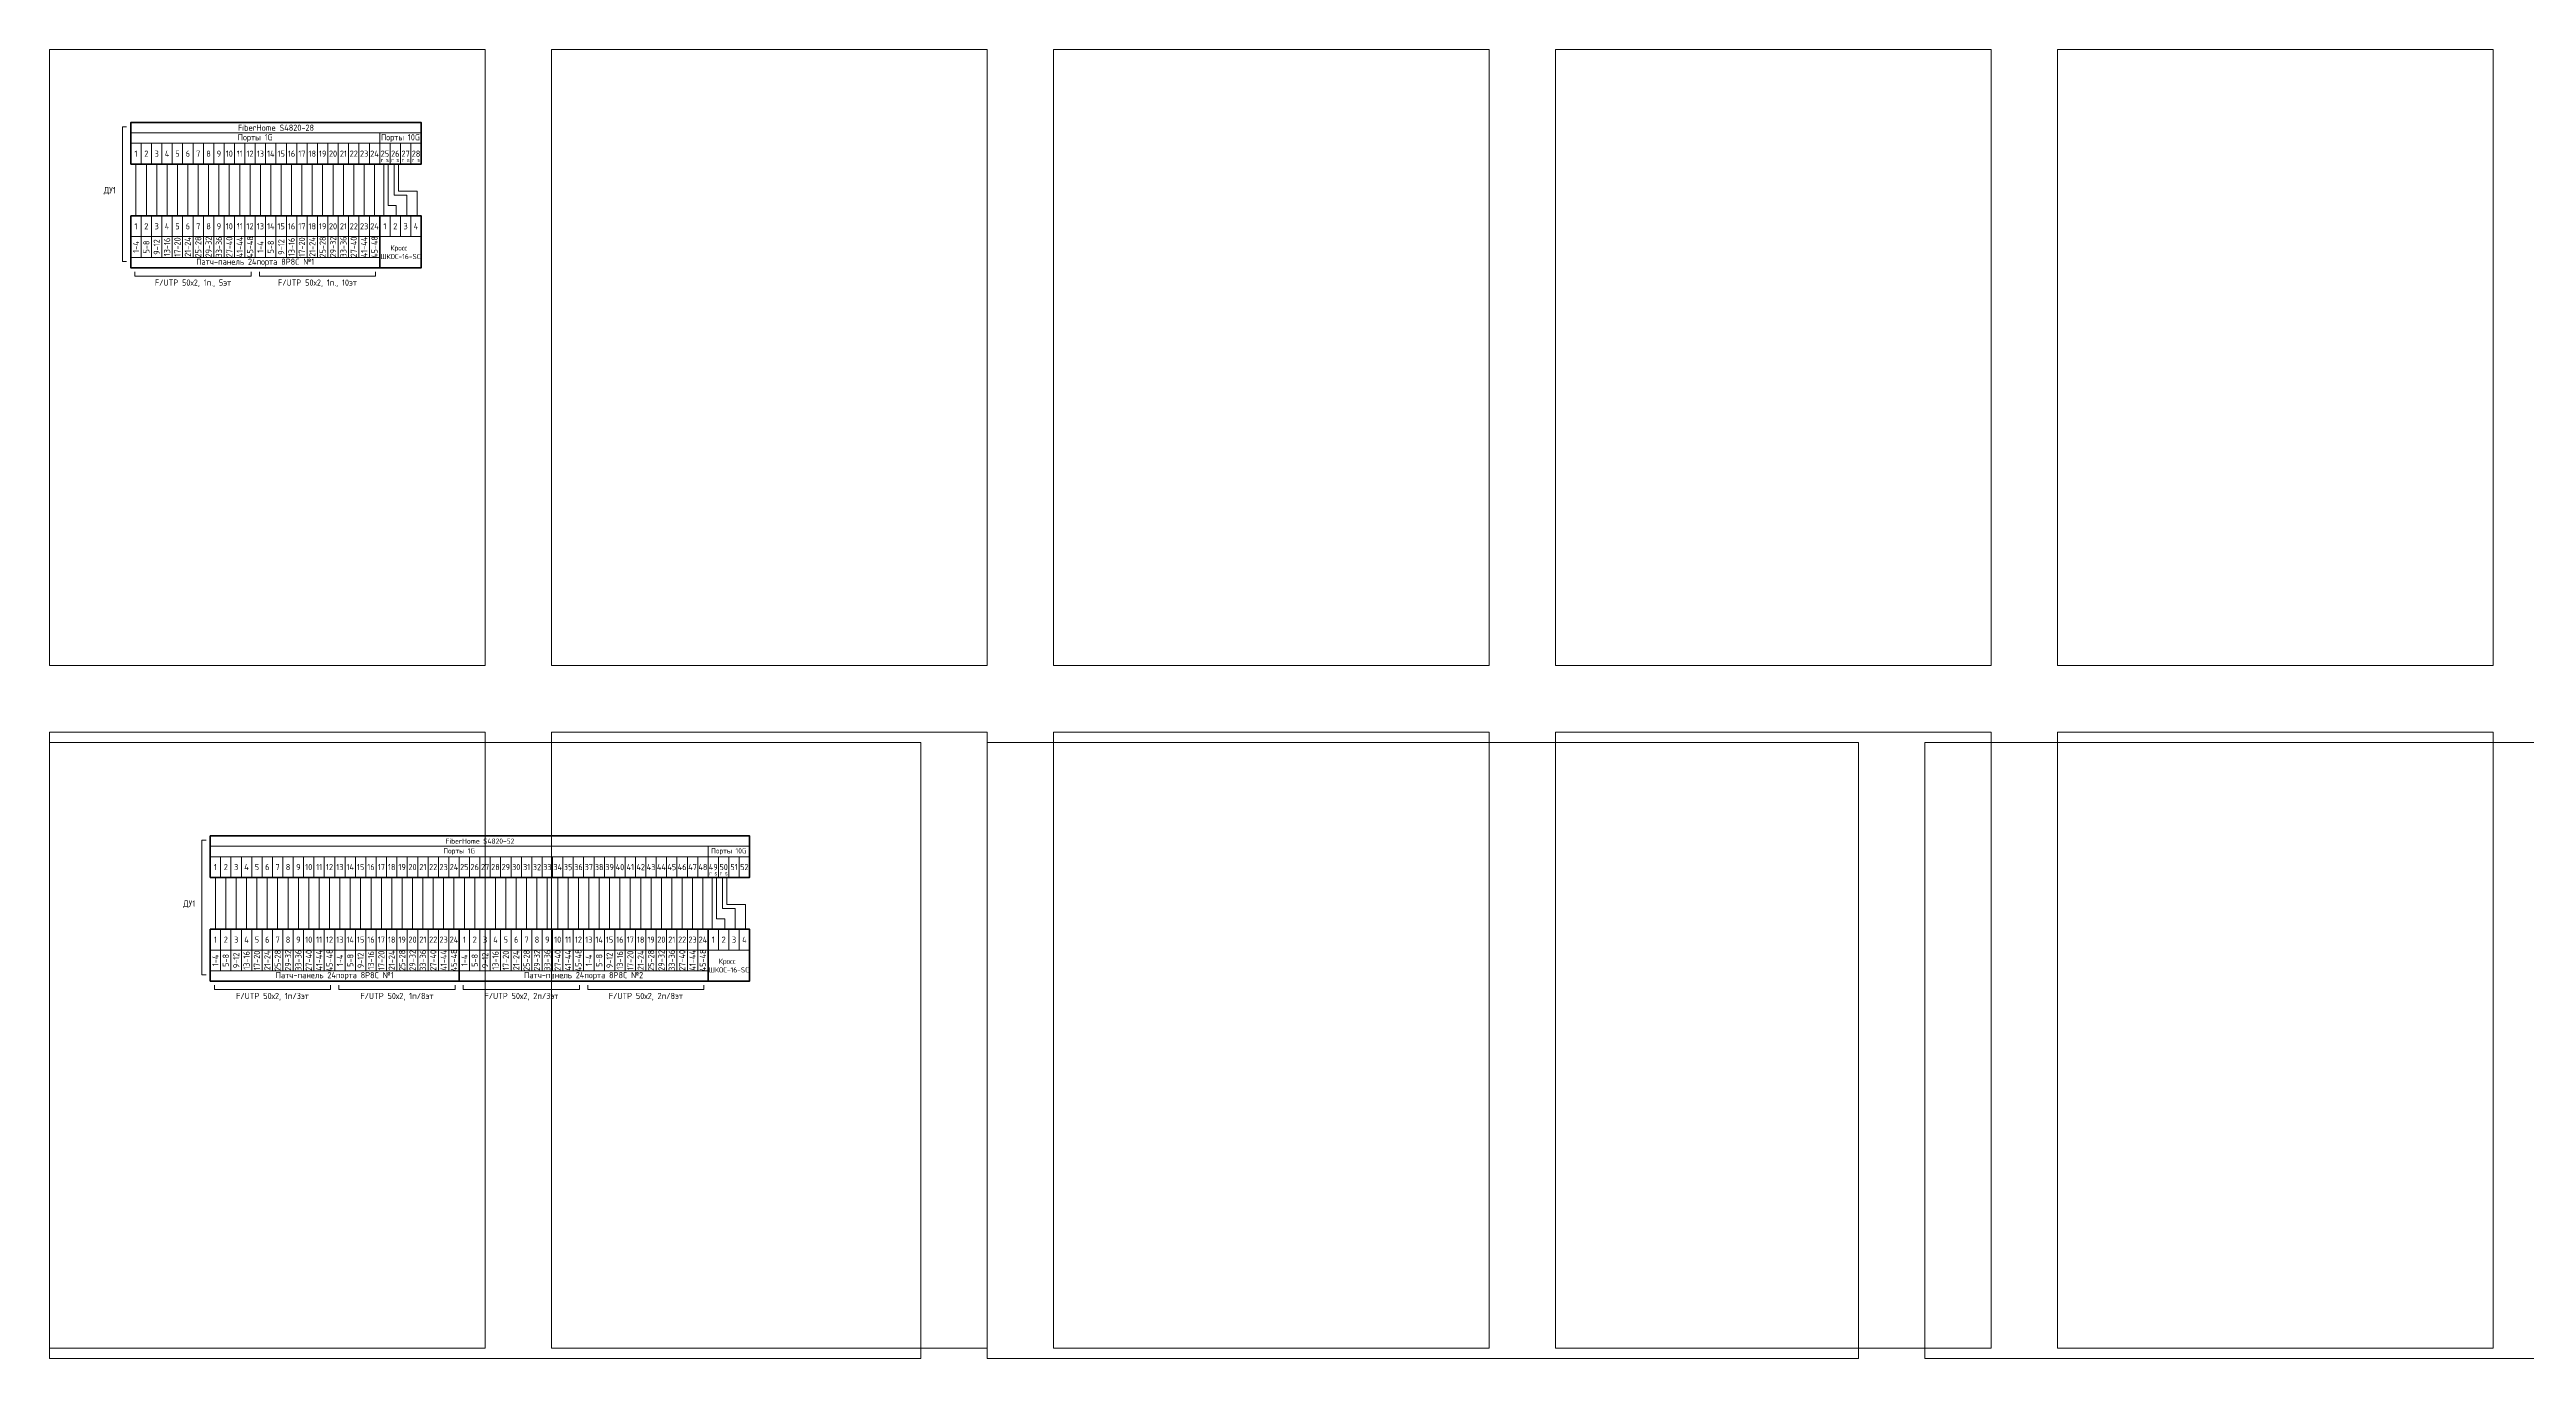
# Model space of a CAD drawing. Header units: millimetres. Extents: x -6680 to 6456, y 1671 to 6150.
# Drawn here: x -3372 to -2178, y 2653 to 3284 of the extents above; entities that cross this region are included whole.
import ezdxf
from ezdxf.enums import TextEntityAlignment as Align

# ---------------------------------------------------------------- set-up
doc = ezdxf.new("R2010")
doc.units = ezdxf.units.MM
doc.layers.add('ВЭ', color=1, linetype='Continuous')
doc.styles.add('AViewportNPage', font='isocpeur.ttf')
doc.styles.add('мой', font='GOST_Common.ttf', dxfattribs={"width": 0.9, "height": 3})

# ---------------------------------------------------------------- blocks, each defined once
blk = doc.blocks.new('*U119')
at = {"color": 7, "linetype": 'Continuous', "lineweight": 20}
blk.add_lwpolyline([(2.5, 5), (-2.5, 5), (-2.5, -5), (2.5, -5)], close=True, dxfattribs=at)
blk = doc.blocks.new('*U120')
at = {"color": 0, "linetype": 'ByBlock', "lineweight": -2, "transparency": 16777216}
for p in [(0, 0), (5, 0), (10, 0), (15, 0), (20, 0), (25, 0), (30, 0), (35, 0), (40, 0), (45, 0), (50, 0), (55, 0), (60, 0), (65, 0), (70, 0), (75, 0), (80, 0), (85, 0), (90, 0), (95, 0), (100, 0), (105, 0), (110, 0), (115, 0), (120, 0), (125, 0), (130, 0), (135, 0), (140, 0), (145, 0), (150, 0), (155, 0), (160, 0), (165, 0), (170, 0), (175, 0), (180, 0), (185, 0), (190, 0), (195, 0), (200, 0), (205, 0), (210, 0), (215, 0), (220, 0), (225, 0), (230, 0), (235, 0), (240, 0), (245, 0), (250, 0), (255, 0)]:
    blk.add_blockref('*U119', p, dxfattribs=at)
blk = doc.blocks.new('*U117')
at = {"color": 7, "linetype": 'Continuous', "lineweight": 20}
blk.add_lwpolyline([(0, 12.5), (0, -12.5)], dxfattribs=at)
blk = doc.blocks.new('*U118')
at = {"color": 0, "linetype": 'ByBlock', "lineweight": -2, "transparency": 16777216}
for p in [(0, 0), (5, 0), (10, 0), (15, 0), (20, 0), (25, 0), (30, 0), (35, 0), (40, 0), (45, 0), (50, 0), (55, 0), (60, 0), (65, 0), (70, 0), (75, 0), (80, 0), (85, 0), (90, 0), (95, 0), (100, 0), (105, 0), (110, 0), (115, 0), (120, 0), (125, 0), (130, 0), (135, 0), (140, 0), (145, 0), (150, 0), (155, 0), (160, 0), (165, 0), (170, 0), (175, 0), (180, 0), (185, 0), (190, 0), (195, 0), (200, 0), (205, 0), (210, 0), (215, 0), (220, 0), (225, 0), (230, 0), (235, 0)]:
    blk.add_blockref('*U117', p, dxfattribs=at)
blk = doc.blocks.new('*U112')
at = {"color": 7, "linetype": 'Continuous', "lineweight": 20}
blk.add_lwpolyline([(2.5, 5), (-2.5, 5), (-2.5, -5), (2.5, -5)], close=True, dxfattribs=at)
blk = doc.blocks.new('*U111')
at = {"color": 0, "linetype": 'ByBlock', "lineweight": -2, "transparency": 16777216}
for p in [(0, 0), (5, 0), (10, 0), (15, 0), (20, 0), (25, 0), (30, 0), (35, 0), (40, 0), (45, 0), (50, 0), (55, 0), (60, 0), (65, 0), (70, 0), (75, 0), (80, 0), (85, 0), (90, 0), (95, 0), (100, 0), (105, 0), (110, 0), (115, 0)]:
    blk.add_blockref('*U112', p, dxfattribs=at)
blk = doc.blocks.new('*U113')
at = {"color": 7, "linetype": 'Continuous', "lineweight": 20}
blk.add_lwpolyline([(0, 12.5), (0, -12.5)], dxfattribs=at)
blk = doc.blocks.new('*U114')
at = {"color": 0, "linetype": 'ByBlock', "lineweight": -2, "transparency": 16777216}
for p in [(0, 0), (5, 0), (10, 0), (15, 0), (20, 0), (25, 0), (30, 0), (35, 0), (40, 0), (45, 0), (50, 0), (55, 0), (60, 0), (65, 0), (70, 0), (75, 0), (80, 0), (85, 0), (90, 0), (95, 0), (100, 0), (105, 0), (110, 0), (115, 0)]:
    blk.add_blockref('*U113', p, dxfattribs=at)
blk = doc.blocks.new('*U115')
at = {"color": 7, "linetype": 'Continuous', "lineweight": 20}
blk.add_lwpolyline([(2.5, 5), (-2.5, 5), (-2.5, -5), (2.5, -5)], close=True, dxfattribs=at)
blk = doc.blocks.new('*U116')
at = {"color": 0, "linetype": 'ByBlock', "lineweight": -2, "transparency": 16777216}
for p in [(0, 0), (5, 0), (10, 0), (15, 0), (20, 0), (25, 0), (30, 0), (35, 0), (40, 0), (45, 0), (50, 0), (55, 0), (60, 0), (65, 0), (70, 0), (75, 0), (80, 0), (85, 0), (90, 0), (95, 0), (100, 0), (105, 0), (110, 0), (115, 0), (120, 0), (125, 0), (130, 0), (135, 0), (140, 0), (145, 0), (150, 0), (155, 0), (160, 0), (165, 0), (170, 0), (175, 0), (180, 0), (185, 0), (190, 0), (195, 0), (200, 0), (205, 0), (210, 0), (215, 0), (220, 0), (225, 0), (230, 0), (235, 0), (240, 0), (245, 0), (250, 0), (255, 0)]:
    blk.add_blockref('*U115', p, dxfattribs=at)
blk = doc.blocks.new('*U110')
at = {"color": 7, "linetype": 'Continuous', "lineweight": 20}
blk.add_lwpolyline([(2.5, 5), (-2.5, 5), (-2.5, -5), (2.5, -5)], close=True, dxfattribs=at)
blk = doc.blocks.new('*U109')
at = {"color": 0, "linetype": 'ByBlock', "lineweight": -2, "transparency": 16777216}
for p in [(0, 0), (5, 0), (10, 0), (15, 0), (20, 0), (25, 0), (30, 0), (35, 0), (40, 0), (45, 0), (50, 0), (55, 0), (60, 0), (65, 0), (70, 0), (75, 0), (80, 0), (85, 0), (90, 0), (95, 0), (100, 0), (105, 0), (110, 0), (115, 0)]:
    blk.add_blockref('*U110', p, dxfattribs=at)
blk = doc.blocks.new('*U133')
at = {"layer": 'ВЭ', "color": 250, "linetype": 'ByBlock', "lineweight": 18}
blk.add_lwpolyline([(-105, -148.5), (105, -148.5), (105, 148.5), (-105, 148.5), (-105, -148.5)], dxfattribs=at)
blk = doc.blocks.new('*U134')
at = {"layer": 'Defpoints', "color": 0, "linetype": 'ByBlock', "lineweight": -2, "transparency": 16777216}
for p in [(0, 0), (242, 0), (484, 0), (726, 0), (968, 0), (0, -329), (242, -329), (484, -329), (726, -329), (968, -329)]:
    blk.add_blockref('*U133', p, dxfattribs=at)
blk = doc.blocks.new('*U177')
at = {"color": 7, "linetype": 'Continuous', "lineweight": 15}
blk.add_lwpolyline([(-210, -148.5), (210, -148.5), (210, 148.5), (-210, 148.5)], close=True, dxfattribs=at)
blk = doc.blocks.new('*U178')
at = {"layer": 'Defpoints', "color": 0, "linetype": 'ByBlock', "lineweight": -2, "transparency": 16777216}
for p in [(0, 0), (452, 0), (904, 0)]:
    blk.add_blockref('*U177', p, dxfattribs=at)
blk = doc.blocks.new('*U180')
at = {"color": 7, "linetype": 'Continuous', "lineweight": 20}
blk.add_lwpolyline([(2.5, 5), (-2.5, 5), (-2.5, -5), (2.5, -5)], close=True, dxfattribs=at)
blk = doc.blocks.new('*U181')
at = {"color": 0, "linetype": 'ByBlock', "lineweight": -2, "transparency": 16777216}
for p in [(0, 0), (5, 0), (10, 0), (15, 0), (20, 0), (25, 0), (30, 0), (35, 0), (40, 0), (45, 0), (50, 0), (55, 0), (60, 0), (65, 0), (70, 0), (75, 0), (80, 0), (85, 0), (90, 0), (95, 0), (100, 0), (105, 0), (110, 0), (115, 0), (120, 0), (125, 0), (130, 0), (135, 0)]:
    blk.add_blockref('*U180', p, dxfattribs=at)
blk = doc.blocks.new('*U182')
at = {"color": 7, "linetype": 'Continuous', "lineweight": 20}
blk.add_lwpolyline([(2.5, 5), (-2.5, 5), (-2.5, -5), (2.5, -5)], close=True, dxfattribs=at)
blk = doc.blocks.new('*U179')
at = {"color": 0, "linetype": 'ByBlock', "lineweight": -2, "transparency": 16777216}
for p in [(0, 0), (5, 0), (10, 0), (15, 0), (20, 0), (25, 0), (30, 0), (35, 0), (40, 0), (45, 0), (50, 0), (55, 0), (60, 0), (65, 0), (70, 0), (75, 0), (80, 0), (85, 0), (90, 0), (95, 0), (100, 0), (105, 0), (110, 0), (115, 0)]:
    blk.add_blockref('*U182', p, dxfattribs=at)
blk = doc.blocks.new('*U183')
at = {"color": 7, "linetype": 'Continuous', "lineweight": 20}
blk.add_lwpolyline([(0, 12.5), (0, -12.5)], dxfattribs=at)
blk = doc.blocks.new('*U184')
at = {"color": 0, "linetype": 'ByBlock', "lineweight": -2, "transparency": 16777216}
for p in [(0, 0), (5, 0), (10, 0), (15, 0), (20, 0), (25, 0), (30, 0), (35, 0), (40, 0), (45, 0), (50, 0), (55, 0), (60, 0), (65, 0), (70, 0), (75, 0), (80, 0), (85, 0), (90, 0), (95, 0), (100, 0), (105, 0), (110, 0), (115, 0)]:
    blk.add_blockref('*U183', p, dxfattribs=at)
blk = doc.blocks.new('*U185')
at = {"color": 7, "linetype": 'Continuous', "lineweight": 20}
blk.add_lwpolyline([(2.5, 5), (-2.5, 5), (-2.5, -5), (2.5, -5)], close=True, dxfattribs=at)
blk = doc.blocks.new('*U186')
at = {"color": 0, "linetype": 'ByBlock', "lineweight": -2, "transparency": 16777216}
for p in [(0, 0), (5, 0), (10, 0), (15, 0), (20, 0), (25, 0), (30, 0), (35, 0), (40, 0), (45, 0), (50, 0), (55, 0), (60, 0), (65, 0), (70, 0), (75, 0), (80, 0), (85, 0), (90, 0), (95, 0), (100, 0), (105, 0), (110, 0), (115, 0), (120, 0), (125, 0), (130, 0), (135, 0)]:
    blk.add_blockref('*U185', p, dxfattribs=at)

msp = doc.modelspace()

# ---------------------------------------------------------------- linework, layer by layer
at = {"color": 7, "linetype": 'Continuous', "lineweight": 40}
for points in [[(-3332.6, 3228.8), (-3192.6, 3228.8), (-3192.6, 3248.8), (-3332.6, 3248.8)], [(-3332.6, 3203.8), (-3212.6, 3203.8), (-3212.6, 3178.8), (-3332.6, 3178.8)], [(-3212.6, 3203.8), (-3192.6, 3203.8), (-3192.6, 3178.8), (-3212.6, 3178.8)], [(-3294.3, 2904.9), (-3034.3, 2904.9), (-3034.3, 2884.9), (-3294.3, 2884.9)], [(-3294.3, 2859.9), (-3174.3, 2859.9), (-3174.3, 2834.9), (-3294.3, 2834.9)], [(-3174.3, 2859.9), (-3054.3, 2859.9), (-3054.3, 2834.9), (-3174.3, 2834.9)], [(-3054.3, 2859.9), (-3034.3, 2859.9), (-3034.3, 2834.9), (-3054.3, 2834.9)]]:
    msp.add_lwpolyline(points, close=True, dxfattribs=at)
at = {"color": 7, "linetype": 'Continuous', "lineweight": 20}
for points in [[(-3334.6, 3246.8), (-3336.6, 3246.8), (-3336.6, 3181.8), (-3334.6, 3181.8)], [(-3210.6, 3228.8), (-3210.6, 3203.8)], [(-3208.6, 3228.8), (-3208.6, 3208.8), (-3204.6, 3208.8), (-3204.6, 3203.8)], [(-3205.6, 3228.8), (-3205.6, 3213.8), (-3199.6, 3213.8), (-3199.6, 3203.8)], [(-3203.6, 3228.8), (-3203.6, 3215.8), (-3194.6, 3215.8), (-3194.6, 3203.8)], [(-3330.6, 3176.8), (-3330.6, 3174.8), (-3274.6, 3174.8), (-3274.6, 3176.8)], [(-3270.6, 3176.8), (-3270.6, 3174.8), (-3214.6, 3174.8), (-3214.6, 3176.8)], [(-3296.3, 2902.9), (-3298.3, 2902.9), (-3298.3, 2837.9), (-3296.3, 2837.9)], [(-3052.3, 2884.9), (-3052.3, 2859.9)], [(-3050.3, 2884.9), (-3050.3, 2864.9), (-3046.3, 2864.9), (-3046.3, 2859.9)], [(-3047.3, 2884.9), (-3047.3, 2869.9), (-3041.3, 2869.9), (-3041.3, 2859.9)], [(-3045.3, 2884.9), (-3045.3, 2871.9), (-3036.3, 2871.9), (-3036.3, 2859.9)], [(-3292.3, 2832.9), (-3292.3, 2830.9), (-3236.3, 2830.9), (-3236.3, 2832.9)], [(-3232.3, 2832.9), (-3232.3, 2830.9), (-3176.3, 2830.9), (-3176.3, 2832.9)], [(-3172.3, 2832.9), (-3172.3, 2830.9), (-3116.3, 2830.9), (-3116.3, 2832.9)], [(-3112.3, 2832.9), (-3112.3, 2830.9), (-3056.3, 2830.9), (-3056.3, 2832.9)]]:
    msp.add_lwpolyline(points, dxfattribs=at)
for points in [[(-3332.6, 3238.8), (-3212.6, 3238.8), (-3212.6, 3243.8), (-3332.6, 3243.8)], [(-3212.6, 3243.8), (-3192.6, 3243.8), (-3192.6, 3238.8), (-3212.6, 3238.8)], [(-3294.3, 2899.9), (-3034.3, 2899.9), (-3034.3, 2904.9), (-3294.3, 2904.9)], [(-3294.3, 2894.9), (-3054.3, 2894.9), (-3054.3, 2899.9), (-3294.3, 2899.9)], [(-3054.3, 2899.9), (-3034.3, 2899.9), (-3034.3, 2894.9), (-3054.3, 2894.9)]]:
    msp.add_lwpolyline(points, close=True, dxfattribs=at)

# ---------------------------------------------------------------- block references
for name, p in [('*U181', (-3330.1, 3233.8)), ('*U184', (-3330.1, 3216.3)), ('*U186', (-3330.1, 3198.8)), ('*U179', (-3330.1, 3188.8)), ('*U120', (-3291.8, 2889.9)), ('*U118', (-3291.8, 2872.4)), ('*U114', (-3291.8, 2872.4)), ('*U116', (-3291.8, 2854.9)), ('*U111', (-3291.8, 2844.9)), ('*U109', (-3171.8, 2844.9))]:
    msp.add_blockref(name, p, dxfattribs=at)
at = {"layer": 'Defpoints'}
msp.add_blockref('*U134', (-3266.8, 3135.5), dxfattribs=at)
at = {"layer": 'Defpoints', "color": 7, "linetype": 'Continuous', "lineweight": 15}
msp.add_blockref('*U178', (-3161.8, 2801.5), dxfattribs=at)

# ---------------------------------------------------------------- texts
at = {"color": 7, "style": 'мой', "width": 0.9}
for s, height, rotation, p in [('1', 3, 359.8616, (-3330.1, 3233.8)), ('2', 3, 359.8616, (-3325.1, 3233.8)), ('3', 3, 359.8616, (-3320.1, 3233.8)), ('4', 3, 359.8616, (-3315.1, 3233.8)), ('5', 3, 359.8616, (-3310.1, 3233.8)), ('6', 3, 359.8616, (-3305.1, 3233.8)), ('7', 3, 359.8616, (-3300.1, 3233.8)), ('8', 3, 359.8616, (-3295.1, 3233.8)), ('9', 3, 359.8616, (-3290.1, 3233.8)), ('10', 3, 359.8616, (-3285.1, 3233.8)), ('11', 3, 359.8616, (-3280.1, 3233.8)), ('12', 3, 359.8616, (-3275.1, 3233.8)), ('13', 3, 359.8616, (-3270.1, 3233.8)), ('14', 3, 359.8616, (-3265.1, 3233.8)), ('15', 3, 359.8616, (-3260.1, 3233.8)), ('16', 3, 359.8616, (-3255.1, 3233.8)), ('17', 3, 359.8616, (-3250.1, 3233.8)), ('18', 3, 359.8616, (-3245.1, 3233.8)), ('19', 3, 359.8616, (-3240.1, 3233.8)), ('20', 3, 359.8616, (-3235.1, 3233.8)), ('21', 3, 359.8616, (-3230.1, 3233.8)), ('22', 3, 359.8616, (-3225.1, 3233.8)), ('23', 3, 359.8616, (-3220.1, 3233.8)), ('24', 3, 359.8616, (-3215.1, 3233.8)), ('25', 3, 359.8616, (-3210.1, 3233.8)), ('r s', 2, 359.8616, (-3210.1, 3230.8)), ('26', 3, 359.8616, (-3205.1, 3233.8)), ('r s', 2, 359.8616, (-3205.1, 3230.8)), ('27', 3, 359.8616, (-3200.1, 3233.8)), ('r s', 2, 359.8616, (-3200.1, 3230.8)), ('28', 3, 359.8616, (-3195.1, 3233.8)), ('r s', 2, 359.8616, (-3195.1, 3230.8)), ('1', 3, 359.8616, (-3330.1, 3198.8)), ('1', 3, 359.8616, (-3330.1, 3198.8)), ('2', 3, 359.8616, (-3325.1, 3198.8)), ('3', 3, 359.8616, (-3320.1, 3198.8)), ('4', 3, 359.8616, (-3315.1, 3198.8)), ('5', 3, 359.8616, (-3310.1, 3198.8)), ('6', 3, 359.8616, (-3305.1, 3198.8)), ('7', 3, 359.8616, (-3300.1, 3198.8)), ('8', 3, 359.8616, (-3295.1, 3198.8)), ('9', 3, 359.8616, (-3290.1, 3198.8)), ('10', 3, 359.8616, (-3285.1, 3198.8)), ('11', 3, 359.8616, (-3280.1, 3198.8)), ('12', 3, 359.8616, (-3275.1, 3198.8)), ('13', 3, 359.8616, (-3270.1, 3198.8)), ('14', 3, 359.8616, (-3265.1, 3198.8)), ('15', 3, 359.8616, (-3260.1, 3198.8)), ('16', 3, 359.8616, (-3255.1, 3198.8)), ('17', 3, 359.8616, (-3250.1, 3198.8)), ('18', 3, 359.8616, (-3245.1, 3198.8)), ('19', 3, 359.8616, (-3240.1, 3198.8)), ('20', 3, 359.8616, (-3235.1, 3198.8)), ('21', 3, 359.8616, (-3230.1, 3198.8)), ('22', 3, 359.8616, (-3225.1, 3198.8)), ('23', 3, 359.8616, (-3220.1, 3198.8)), ('24', 3, 359.8616, (-3215.1, 3198.8)), ('1', 3, 359.8616, (-3210.1, 3198.8)), ('2', 3, 359.8616, (-3205.1, 3198.8)), ('3', 3, 359.8616, (-3200.1, 3198.8)), ('4', 3, 359.8616, (-3195.1, 3198.8)), ('1-4', 3, 89.8616, (-3330.1, 3188.8)), ('5-8', 3, 89.8616, (-3325.1, 3188.8)), ('9-12', 3, 89.8616, (-3320.1, 3188.8)), ('13-16', 3, 89.8616, (-3315.1, 3188.8)), ('17-20', 3, 89.8616, (-3310.1, 3188.8)), ('21-24', 3, 89.8616, (-3305.1, 3188.8)), ('25-28', 3, 89.8616, (-3300.1, 3188.8)), ('29-32', 3, 89.8616, (-3295.1, 3188.8)), ('33-36', 3, 89.8616, (-3290.1, 3188.8)), ('27-40', 3, 89.8616, (-3285.1, 3188.8)), ('41-44', 3, 89.8616, (-3280.1, 3188.8)), ('45-48', 3, 89.8616, (-3275.1, 3188.8)), ('1-4', 3, 89.8616, (-3270.1, 3188.8)), ('5-8', 3, 89.8616, (-3265.1, 3188.8)), ('9-12', 3, 89.8616, (-3260.1, 3188.8)), ('13-16', 3, 89.8616, (-3255.1, 3188.8)), ('17-20', 3, 89.8616, (-3250.1, 3188.8)), ('21-24', 3, 89.8616, (-3245.1, 3188.8)), ('25-28', 3, 89.8616, (-3240.1, 3188.8)), ('29-32', 3, 89.8616, (-3235.1, 3188.8)), ('33-36', 3, 89.8616, (-3230.1, 3188.8)), ('27-40', 3, 89.8616, (-3225.1, 3188.8)), ('41-44', 3, 89.8616, (-3220.1, 3188.8)), ('45-48', 3, 89.8616, (-3215.1, 3188.8)), ('1', 3, 359.8616, (-3291.8, 2889.9)), ('2', 3, 359.8616, (-3286.8, 2889.9)), ('3', 3, 359.8616, (-3281.8, 2889.9)), ('4', 3, 359.8616, (-3276.8, 2889.9)), ('5', 3, 359.8616, (-3271.8, 2889.9)), ('6', 3, 359.8616, (-3266.8, 2889.9)), ('7', 3, 359.8616, (-3261.8, 2889.9)), ('8', 3, 359.8616, (-3256.8, 2889.9)), ('9', 3, 359.8616, (-3251.8, 2889.9)), ('10', 3, 359.8616, (-3246.8, 2889.9)), ('11', 3, 359.8616, (-3241.8, 2889.9)), ('12', 3, 359.8616, (-3236.8, 2889.9)), ('13', 3, 359.8616, (-3231.8, 2889.9)), ('14', 3, 359.8616, (-3226.8, 2889.9)), ('15', 3, 359.8616, (-3221.8, 2889.9)), ('16', 3, 359.8616, (-3216.8, 2889.9)), ('17', 3, 359.8616, (-3211.8, 2889.9)), ('18', 3, 359.8616, (-3206.8, 2889.9)), ('19', 3, 359.8616, (-3201.8, 2889.9)), ('20', 3, 359.8616, (-3196.8, 2889.9)), ('21', 3, 359.8616, (-3191.8, 2889.9)), ('22', 3, 359.8616, (-3186.8, 2889.9)), ('23', 3, 359.8616, (-3181.8, 2889.9)), ('24', 3, 359.8616, (-3176.8, 2889.9)), ('25', 3, 359.8616, (-3171.8, 2889.9)), ('26', 3, 359.8616, (-3166.8, 2889.9)), ('27', 3, 359.8616, (-3161.8, 2889.9)), ('28', 3, 359.8616, (-3156.8, 2889.9)), ('29', 3, 359.8616, (-3151.8, 2889.9)), ('30', 3, 359.8616, (-3146.8, 2889.9)), ('31', 3, 359.8616, (-3141.8, 2889.9)), ('32', 3, 359.8616, (-3136.8, 2889.9)), ('33', 3, 359.8616, (-3131.8, 2889.9)), ('34', 3, 359.8616, (-3126.8, 2889.9)), ('35', 3, 359.8616, (-3121.8, 2889.9)), ('36', 3, 359.8616, (-3116.8, 2889.9)), ('37', 3, 359.8616, (-3111.8, 2889.9)), ('38', 3, 359.8616, (-3106.8, 2889.9)), ('39', 3, 359.8616, (-3101.8, 2889.9)), ('40', 3, 359.8616, (-3096.8, 2889.9)), ('41', 3, 359.8616, (-3091.8, 2889.9)), ('42', 3, 359.8616, (-3086.8, 2889.9)), ('43', 3, 359.8616, (-3081.8, 2889.9)), ('44', 3, 359.8616, (-3076.8, 2889.9)), ('45', 3, 359.8616, (-3071.8, 2889.9)), ('46', 3, 359.8616, (-3066.8, 2889.9)), ('47', 3, 359.8616, (-3061.8, 2889.9)), ('48', 3, 359.8616, (-3056.8, 2889.9)), ('49', 3, 359.8616, (-3051.8, 2889.9)), ('50', 3, 359.8616, (-3046.8, 2889.9)), ('51', 3, 359.8616, (-3041.8, 2889.9)), ('52', 3, 359.8616, (-3036.8, 2889.9)), ('r s', 2, 359.8616, (-3051.8, 2886.9)), ('r s', 2, 359.8616, (-3046.8, 2886.9)), ('1', 3, 359.8616, (-3291.8, 2854.9)), ('1', 3, 359.8616, (-3291.8, 2854.9)), ('2', 3, 359.8616, (-3286.8, 2854.9)), ('3', 3, 359.8616, (-3281.8, 2854.9)), ('4', 3, 359.8616, (-3276.8, 2854.9)), ('5', 3, 359.8616, (-3271.8, 2854.9)), ('6', 3, 359.8616, (-3266.8, 2854.9)), ('7', 3, 359.8616, (-3261.8, 2854.9)), ('8', 3, 359.8616, (-3256.8, 2854.9)), ('9', 3, 359.8616, (-3251.8, 2854.9)), ('10', 3, 359.8616, (-3246.8, 2854.9)), ('11', 3, 359.8616, (-3241.8, 2854.9)), ('12', 3, 359.8616, (-3236.8, 2854.9)), ('13', 3, 359.8616, (-3231.8, 2854.9)), ('14', 3, 359.8616, (-3226.8, 2854.9)), ('15', 3, 359.8616, (-3221.8, 2854.9)), ('16', 3, 359.8616, (-3216.8, 2854.9)), ('17', 3, 359.8616, (-3211.8, 2854.9)), ('18', 3, 359.8616, (-3206.8, 2854.9)), ('19', 3, 359.8616, (-3201.8, 2854.9)), ('20', 3, 359.8616, (-3196.8, 2854.9)), ('21', 3, 359.8616, (-3191.8, 2854.9)), ('22', 3, 359.8616, (-3186.8, 2854.9)), ('23', 3, 359.8616, (-3181.8, 2854.9)), ('24', 3, 359.8616, (-3176.8, 2854.9)), ('1', 3, 359.8616, (-3171.8, 2854.9)), ('1', 3, 359.8616, (-3171.8, 2854.9)), ('2', 3, 359.8616, (-3166.8, 2854.9)), ('3', 3, 359.8616, (-3161.8, 2854.9)), ('4', 3, 359.8616, (-3156.8, 2854.9)), ('5', 3, 359.8616, (-3151.8, 2854.9)), ('6', 3, 359.8616, (-3146.8, 2854.9)), ('7', 3, 359.8616, (-3141.8, 2854.9)), ('8', 3, 359.8616, (-3136.8, 2854.9)), ('9', 3, 359.8616, (-3131.8, 2854.9)), ('10', 3, 359.8616, (-3126.8, 2854.9)), ('11', 3, 359.8616, (-3121.8, 2854.9)), ('12', 3, 359.8616, (-3116.8, 2854.9)), ('13', 3, 359.8616, (-3111.8, 2854.9)), ('14', 3, 359.8616, (-3106.8, 2854.9)), ('15', 3, 359.8616, (-3101.8, 2854.9)), ('16', 3, 359.8616, (-3096.8, 2854.9)), ('17', 3, 359.8616, (-3091.8, 2854.9)), ('18', 3, 359.8616, (-3086.8, 2854.9)), ('19', 3, 359.8616, (-3081.8, 2854.9)), ('20', 3, 359.8616, (-3076.8, 2854.9)), ('21', 3, 359.8616, (-3071.8, 2854.9)), ('22', 3, 359.8616, (-3066.8, 2854.9)), ('23', 3, 359.8616, (-3061.8, 2854.9)), ('24', 3, 359.8616, (-3056.8, 2854.9)), ('1', 3, 359.8616, (-3051.8, 2854.9)), ('2', 3, 359.8616, (-3046.8, 2854.9)), ('3', 3, 359.8616, (-3041.8, 2854.9)), ('4', 3, 359.8616, (-3036.8, 2854.9)), ('1-4', 3, 89.8616, (-3291.8, 2844.9)), ('5-8', 3, 89.8616, (-3286.8, 2844.9)), ('9-12', 3, 89.8616, (-3281.8, 2844.9)), ('13-16', 3, 89.8616, (-3276.8, 2844.9)), ('17-20', 3, 89.8616, (-3271.8, 2844.9)), ('21-24', 3, 89.8616, (-3266.8, 2844.9)), ('25-28', 3, 89.8616, (-3261.8, 2844.9)), ('29-32', 3, 89.8616, (-3256.8, 2844.9)), ('33-36', 3, 89.8616, (-3251.8, 2844.9)), ('27-40', 3, 89.8616, (-3246.8, 2844.9)), ('41-44', 3, 89.8616, (-3241.8, 2844.9)), ('45-48', 3, 89.8616, (-3236.8, 2844.9)), ('1-4', 3, 89.8616, (-3231.8, 2844.9)), ('5-8', 3, 89.8616, (-3226.8, 2844.9)), ('9-12', 3, 89.8616, (-3221.8, 2844.9)), ('13-16', 3, 89.8616, (-3216.8, 2844.9)), ('17-20', 3, 89.8616, (-3211.8, 2844.9)), ('21-24', 3, 89.8616, (-3206.8, 2844.9)), ('25-28', 3, 89.8616, (-3201.8, 2844.9)), ('29-32', 3, 89.8616, (-3196.8, 2844.9)), ('33-36', 3, 89.8616, (-3191.8, 2844.9)), ('27-40', 3, 89.8616, (-3186.8, 2844.9)), ('41-44', 3, 89.8616, (-3181.8, 2844.9)), ('45-48', 3, 89.8616, (-3176.8, 2844.9)), ('1-4', 3, 89.8616, (-3171.8, 2844.9)), ('5-8', 3, 89.8616, (-3166.8, 2844.9)), ('9-12', 3, 89.8616, (-3161.8, 2844.9)), ('13-16', 3, 89.8616, (-3156.8, 2844.9)), ('17-20', 3, 89.8616, (-3151.8, 2844.9)), ('21-24', 3, 89.8616, (-3146.8, 2844.9)), ('25-28', 3, 89.8616, (-3141.8, 2844.9)), ('29-32', 3, 89.8616, (-3136.8, 2844.9)), ('33-36', 3, 89.8616, (-3131.8, 2844.9)), ('27-40', 3, 89.8616, (-3126.8, 2844.9)), ('41-44', 3, 89.8616, (-3121.8, 2844.9)), ('45-48', 3, 89.8616, (-3116.8, 2844.9)), ('1-4', 3, 89.8616, (-3111.8, 2844.9)), ('5-8', 3, 89.8616, (-3106.8, 2844.9)), ('9-12', 3, 89.8616, (-3101.8, 2844.9)), ('13-16', 3, 89.8616, (-3096.8, 2844.9)), ('17-20', 3, 89.8616, (-3091.8, 2844.9)), ('21-24', 3, 89.8616, (-3086.8, 2844.9)), ('25-28', 3, 89.8616, (-3081.8, 2844.9)), ('29-32', 3, 89.8616, (-3076.8, 2844.9)), ('33-36', 3, 89.8616, (-3071.8, 2844.9)), ('27-40', 3, 89.8616, (-3066.8, 2844.9)), ('41-44', 3, 89.8616, (-3061.8, 2844.9)), ('45-48', 3, 89.8616, (-3056.8, 2844.9))]:
    msp.add_text(s, height=height, rotation=rotation, dxfattribs=at).set_placement(p, align=Align.MIDDLE)
at = {"color": 7, "linetype": 'Continuous', "lineweight": 20}
for s, insert, char_height, width, attachment_point, style in [('FiberHome S4820-28', (-3262.6, 3246.3), 3, 140, 5, 'мой'), ('Порты 1G', (-3272.6, 3241.3), 3, 120, 5, 'мой'), ('Порты 10G', (-3202.6, 3241.3), 3, 20, 5, 'мой'), ('ДУ1', (-3345.6, 3217.7), 3, 11, 1, 'мой'), ('Кросс  ШКОС-16-SC', (-3202.6, 3186.3), 2.5, 20, 5, 'мой'), ('Патч-панель 24порта 8P8C №1', (-3272.6, 3181.3), 3, 120, 5, 'мой'), ('F/UTP 50х2, 1п., 5эт', (-3302.6, 3171.3), 3, 60, 5, 'мой'), ('F/UTP 50х2, 1п., 10эт', (-3242.6, 3171.3), 3, 60, 5, 'мой'), ('{\\fGOST Common|b0|i0|c204|p34;\\W0.9;FiberHome S4820-52}', (-3164.3, 2902.4), 2.5, 260, 5, 'AViewportNPage'), ('{\\fGOST Common|b0|i0|c204|p34;\\W0.9;Порты 1G}', (-3174.3, 2897.4), 2.5, 240, 5, 'AViewportNPage'), ('{\\fGOST Common|b0|i0|c204|p34;\\W0.9;Порты 10G}', (-3044.3, 2897.4), 2.5, 20, 5, 'AViewportNPage'), ('ДУ1', (-3307.3, 2873.8), 3, 11, 1, 'мой'), ('Кросс  ШКОС-16-SC', (-3044.3, 2842.4), 2.5, 20, 5, 'мой'), ('Патч-панель 24порта 8P8C №1', (-3234.3, 2837.4), 3, 120, 5, 'мой'), ('Патч-панель 24порта 8P8C №2', (-3114.3, 2837.4), 3, 120, 5, 'мой'), ('F/UTP 50х2, 1п/3эт', (-3264.3, 2827.4), 3, 60, 5, 'мой'), ('F/UTP 50х2, 1п/8эт', (-3204.3, 2827.4), 3, 60, 5, 'мой'), ('F/UTP 50х2, 2п/3эт', (-3144.3, 2827.4), 3, 60, 5, 'мой'), ('F/UTP 50х2, 2п/8эт', (-3084.3, 2827.4), 3, 60, 5, 'мой')]:
    msp.add_mtext(s, dxfattribs=dict(at, insert=insert, char_height=char_height, width=width, attachment_point=attachment_point, style=style))

doc.saveas('drawing.dxf')
